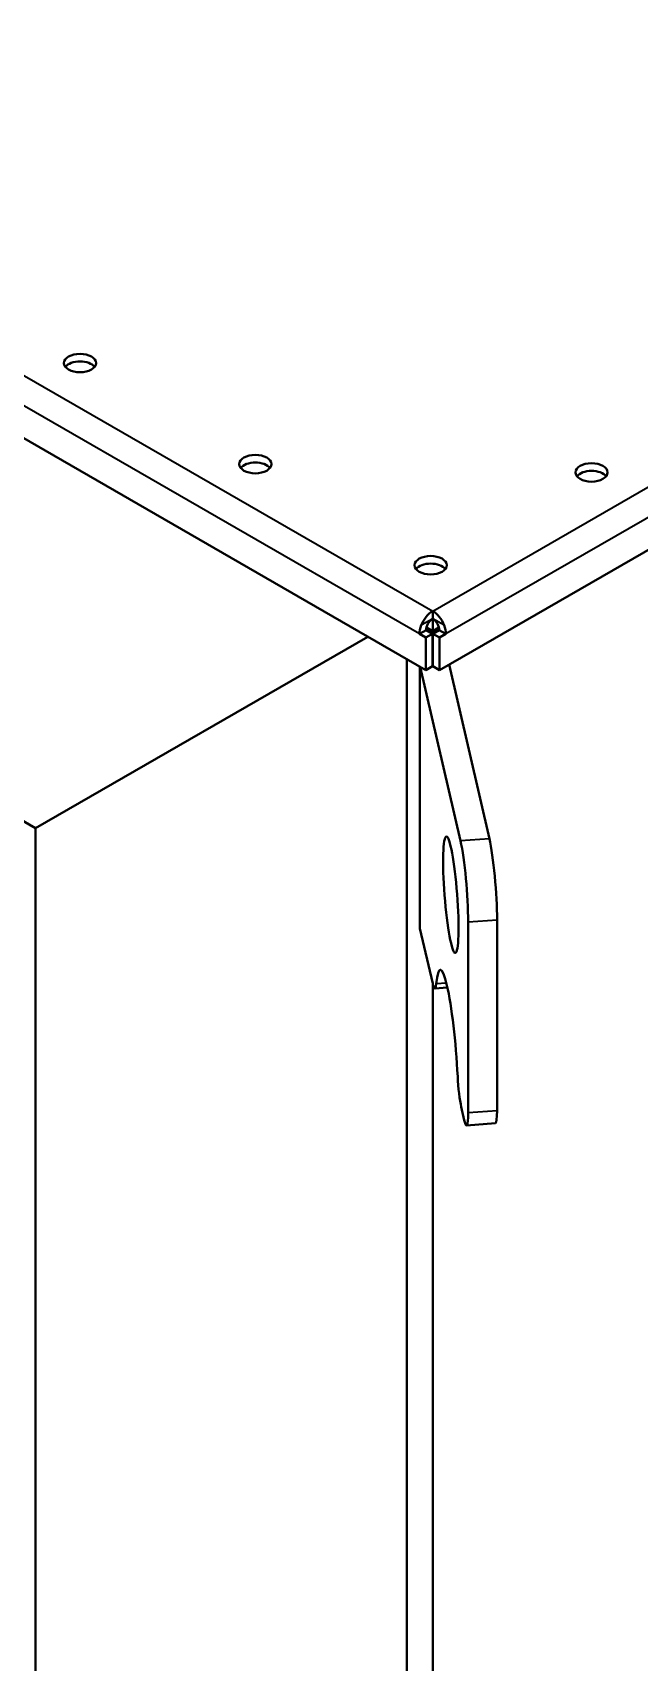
# Model space of a CAD drawing. Header units: millimetres. Extents: x 0 to 4756, y 0 to 3364.
# Drawn here: x 4059.8 to 4163.8, y 2728.2 to 3007.3 of the extents above; entities that cross this region are included whole.
import ezdxf

# ---------------------------------------------------------------- set-up
doc = ezdxf.new("R2010")
doc.units = ezdxf.units.MM
doc.header["$LTSCALE"] = 4
doc.layers.add('가시적인 것(ISO)', color=3, linetype='Continuous', lineweight=40)
doc.layers.add('가시적인 좁은 것(ISO)', color=3, linetype='Continuous', lineweight=35)

msp = doc.modelspace()

# ---------------------------------------------------------------- linework, layer by layer
at = {"layer": '가시적인 것(ISO)'}
for p, q in [((4127.2062, 2898.163), (3900.6492, 3028.6285)), ((4310.4883, 3002.3643), (4129.5397, 2898.163)), ((4060.3139, 2871.0822), (3872.9306, 2978.9891)), ((4128.373, 2906.9645), (4128.373, 2908.2726)), ((4128.373, 2904.8392), (4127.3008, 2905.4566)), ((4128.373, 2904.8392), (4127.3008, 2905.4566)), ((4128.3022, 2906.9238), (4128.373, 2906.8831)), ((4128.373, 2906.8831), (4128.4437, 2906.9238)), ((4128.373, 2906.8831), (4128.373, 2904.8392)), ((4129.4451, 2905.4566), (4128.373, 2904.8392)), ((4129.4451, 2905.4566), (4128.373, 2904.8392)), ((4117.2733, 2903.883), (4060.3139, 2871.0822)), ((4126.1102, 2904.3534), (4127.2416, 2905.0049)), ((4127.2062, 2903.7223), (4126.1102, 2904.3534)), ((4128.3376, 2904.3738), (4127.2062, 2903.7223)), ((4127.2062, 2903.7223), (4127.2062, 2898.163)), ((4127.2416, 2905.0049), (4128.3376, 2904.3738)), ((4128.3376, 2898.8145), (4128.3376, 2904.3738)), ((4128.3376, 2903.2245), (4128.373, 2903.2041)), ((4128.373, 2904.8392), (4128.373, 2903.2041)), ((4128.373, 2903.2041), (4128.4083, 2903.2245)), ((4128.373, 2899.0533), (4128.373, 2903.2041)), ((4128.4083, 2904.3738), (4129.5043, 2905.0049)), ((4128.4083, 2904.3738), (4129.5397, 2903.7223)), ((4128.4083, 2898.8145), (4128.4083, 2904.3738)), ((4130.6357, 2904.3534), (4129.5043, 2905.0049)), ((4130.6357, 2904.3534), (4129.5397, 2903.7223)), ((4129.5397, 2903.7223), (4129.5397, 2898.163)), ((4123.9535, 2696.8027), (4123.9535, 2900.0361)), ((4126.1911, 2853.9208), (4126.1911, 2898.7475)), ((4126.228, 2898.7263), (4133.1247, 2868.918)), ((4127.2062, 2898.163), (4128.3376, 2898.8145)), ((4128.3376, 2899.0506), (4128.373, 2899.0533)), ((4128.373, 2899.0533), (4128.4083, 2899.056)), ((4129.5397, 2898.163), (4128.4083, 2898.8145)), ((4138.0809, 2869.2982), (4131.1835, 2899.1096)), ((4060.3139, 2597.204), (4060.3139, 2871.0822)), ((4134.4454, 2855.0343), (4134.4454, 2822.3324)), ((4139.4016, 2822.7127), (4139.4016, 2855.4146)), ((4128.3649, 2844.5254), (4126.1911, 2853.9208)), ((4128.373, 2694.2577), (4128.373, 2844.4908)), ((4130.8964, 2843.7927), (4128.7474, 2843.6278)), ((4133.7851, 2821.0988), (4133.2622, 2823.3589)), ((4139.1238, 2820.5814), (4134.1676, 2820.2012))]:
    msp.add_line(p, q, dxfattribs=at)
for centre, major_axis, ratio in [((4067.9153, 2950.7431), (2.75, 0), 0.5758617), ((4097.9674, 2933.4373), (2.75, 0), 0.5758617), ((4155.5966, 2932.0121), (2.75, 0), 0.5758617), ((4128.0194, 2916.1315), (2.75, 0), 0.5758617), ((4131.4739, 2859.7022), (-0.765, 9.9707), 0.10797331)]:
    msp.add_ellipse(centre, major_axis=major_axis, ratio=ratio, dxfattribs=at)
for centre, major_axis, ratio, start_param, end_param in [((4067.9153, 2949.4351), (2.75, 0), 0.5758617, 0.42574759, 2.71584506), ((4067.9153, 2949.4351), (-2.75, 0), 0.5758617, 3.56734024, 5.85743772), ((4097.9674, 2932.1292), (2.75, 0), 0.5758617, 0.42574759, 2.71584506), ((4097.9674, 2932.1292), (-2.75, 0), 0.5758617, 3.56734024, 5.85743772), ((4155.5966, 2930.704), (-2.75, 0), 0.5758617, 3.56734024, 5.85743772), ((4155.5749, 2930.7165), (2.75, 0), 0.5758617, 0.41183342, 0.7798335), ((4128.0194, 2914.8234), (2.75, 0), 0.5758617, 0.42574759, 2.71584506), ((4128.0194, 2914.8234), (-2.75, 0), 0.5758617, 3.56734024, 5.85743772), ((4128.373, 2905.6565), (-1.5969, -2.7731), 0.57809312, 3.92505711, 4.97225466), ((4128.373, 2905.6565), (-1.5969, 2.7731), 0.57809312, 4.4525233, 5.49972085), ((4128.373, 2905.6565), (-1.5969, -2.7731), 0.57809312, 4.97225466, 5.49585344), ((4128.373, 2905.6565), (0.7985, 1.3865), 0.57809312, 0.84600522, 2.35426078), ((4128.373, 2905.6565), (0.7985, -1.3865), 0.57809312, 0.78733187, 2.29558744), ((4128.373, 2905.6565), (-1.5969, 2.7731), 0.57809312, 3.92892453, 4.4525233), ((4138.0809, 2861.1228), (-0.765, 9.9707), 0.10797331, 4.09458299, 5.66537932), ((4133.1247, 2860.7425), (0.765, -9.9707), 0.10797331, 0.95299034, 2.52378666), ((4130.8135, 2831.8983), (-1.1475, 14.956), 0.10797331, 4.47897977, 6.85177887), ((4128.3649, 2848.6132), (0.3825, -4.9853), 0.10797331, 5.66537932, 6.85177887), ((4133.2622, 2827.4467), (-0.3825, 4.9853), 0.10797331, 1.33738711, 2.52378666), ((4133.7851, 2825.1865), (0.3825, -4.9853), 0.10797331, 5.66537932, 7.23617564), ((4138.7413, 2825.5668), (0.3825, -4.9853), 0.10797331, 0, 0.95299034)]:
    msp.add_ellipse(centre, major_axis=major_axis, ratio=ratio, start_param=start_param, end_param=end_param, dxfattribs=at)
at = {"layer": '가시적인 좁은 것(ISO)'}
for p, q in [((3904.008, 3037.4758), (4128.373, 2908.2726)), ((4126.1102, 2904.3534), (3901.7452, 3033.5566)), ((4128.373, 2908.2726), (4307.1296, 3011.2117)), ((4309.3923, 3007.2925), (4130.6357, 2904.3534)), ((4128.373, 2906.9645), (4126.4134, 2905.8361)), ((4130.3325, 2905.8361), (4128.373, 2906.9645)), ((4138.0809, 2869.2982), (4133.1247, 2868.918)), ((4134.4454, 2855.0343), (4139.4016, 2855.4146)), ((4130.7161, 2844.5679), (4128.977, 2844.4344)), ((4139.4016, 2822.7127), (4134.4454, 2822.3324))]:
    msp.add_line(p, q, dxfattribs=at)

doc.saveas('drawing.dxf')
